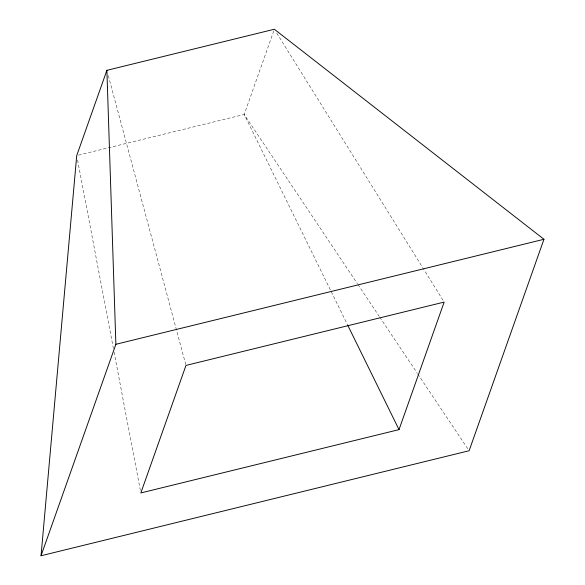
<?xml version="1.0" encoding="UTF-8"?>
<svg xmlns="http://www.w3.org/2000/svg" width="585" height="585" viewBox="0 0 585 585"><rect width="100%" height="100%" fill="white"/><g stroke="black" fill="none" stroke-linecap="round" stroke-linejoin="round"><path stroke-width="0.44" stroke-dasharray="2.92 2.19" d="M273.751 30.968L244.194 114.484L347.541 324.851M78.492 155.127L244.194 114.484L357.42 283.754M357.925 284.515L379.248 316.39M379.76 317.15L417.332 373.325M417.836 374.078L468.102 449.229M276.771 33.126L443.671 301.319M108.305 75.611L185.745 364.535M77.571 160.049L113.388 348.484M114.068 352.075L140.334 490.252"/><path stroke-width="0.88" d="M41.038 555.75L76.723 155.566L106.887 70.332L274.358 29.25L543.962 239.287L469.119 450.742L41.038 555.75L115.881 344.294L106.887 70.332M399.021 429.617L444.154 302.094L185.979 365.42L140.846 492.943L399.021 429.617L347.943 325.669M115.881 344.294L543.962 239.287"/></g></svg>
